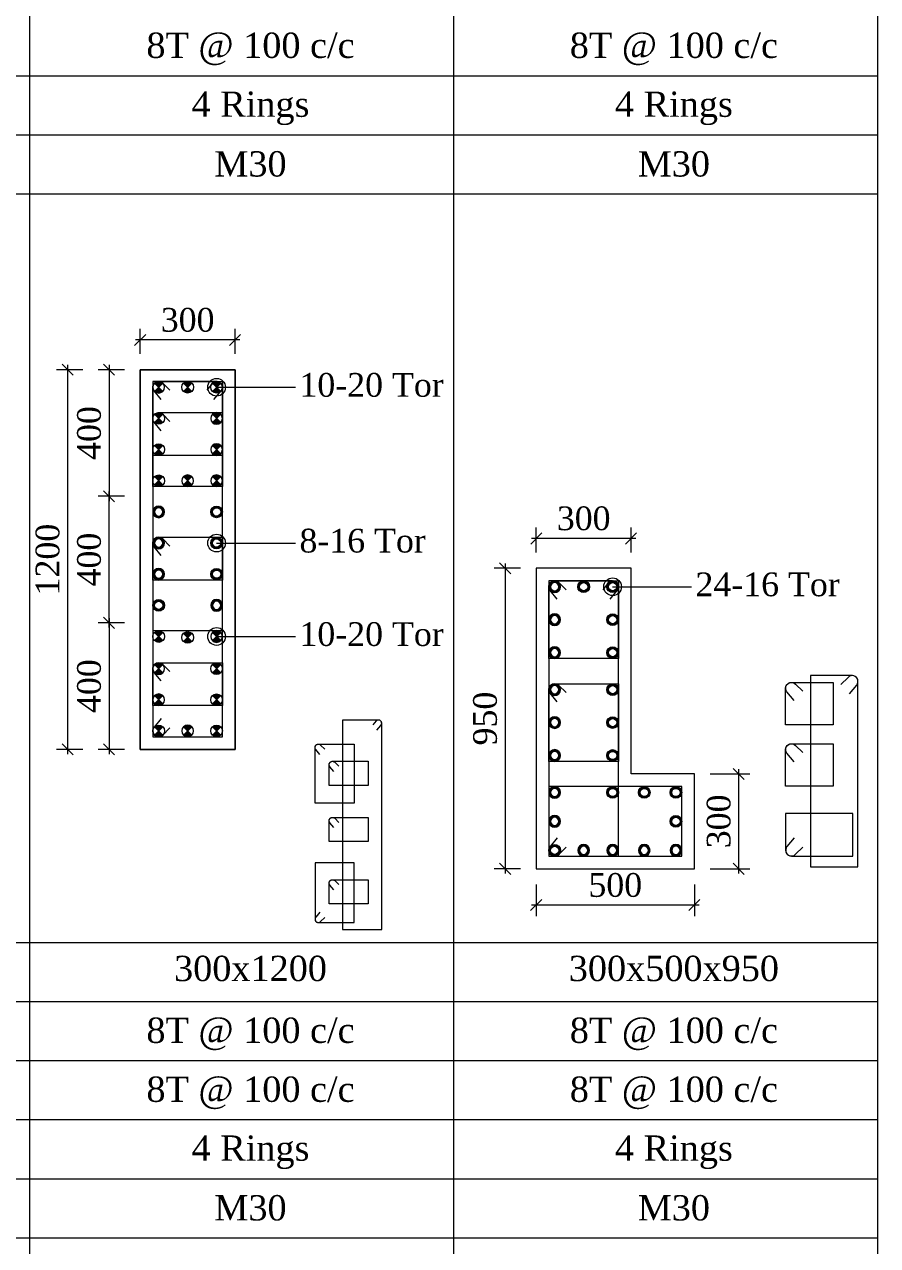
# Model space of a CAD drawing. Header units: metres. Extents: x 95882 to 260884, y 3603 to 81317.
# Drawn here: x 195371 to 198069, y 12683 to 16543 of the extents above; entities that cross this region are included whole.
import ezdxf
from ezdxf.enums import TextEntityAlignment as Align

# ---------------------------------------------------------------- set-up
doc = ezdxf.new("R2010")
doc.units = ezdxf.units.M
doc.header["$LTSCALE"] = 0.05
doc.header["$MEASUREMENT"] = 0
doc.header["$PDMODE"] = 34
doc.header["$PDSIZE"] = -2.5
doc.layers.get('0').update_dxf_attribs({"linetype": 'CONTINUOUS', "lineweight": 0})
doc.layers.get('DEFPOINTS').update_dxf_attribs({"linetype": 'CONTINUOUS'})
for name, color, linetype, lineweight in [('S-DIM-R', 7, 'CONTINUOUS', 9), ('S-SECTION', 5, 'CONTINUOUS', 5), ('S-SECTION MARK', 124, 'CONTINUOUS', 0), ('S-SHEET', 251, 'CONTINUOUS', 0), ('S-STEEL COL_DIA', 1, 'CONTINUOUS', 9), ('S-STEEL RING', 1, 'CONTINUOUS', 9), ('S-TEXT', 7, 'CONTINUOUS', 0), ('S-TEXT COL SIZE', 7, 'CONTINUOUS', 15), ('S-TEXT MIX', 1, 'CONTINUOUS', 15), ('S-TEXT RINGS', 7, 'CONTINUOUS', 15)]:
    doc.layers.add(name, color=color, linetype=linetype, lineweight=lineweight)
doc.styles.add('AAPL-ADRESS tahoma', font='tahoma.ttf')
doc.styles.add('S-ROMANS', font='times.ttf')
doc.styles.get("Standard").update_dxf_attribs({"font": 'times.ttf'})
doc.styles.add('TEXT', font='times.ttf')
doc.dimstyles.new('75mm', dxfattribs={"dimscale": 140, "dimtxt": 1, "dimasz": 0.35, "dimexe": 0.5, "dimexo": 1, "dimgap": 0.01, "dimtad": 0, "dimdec": 0, "dimzin": 12, "dimdsep": 46, "dimtxsty": 'AAPL-ADRESS tahoma', "dimblk": 'OBLIQUE', "dimcen": 0.35, "dimdle": 0.01, "dimse1": 1, "dimse2": 1, "dimclrd": 256, "dimclre": 256, "dimclrt": 256, "dimadec": 0, "dimazin": 3, "dimtfac": 1, "dimtdec": 0, "dimtmove": 1, "dimatfit": 3, "dimldrblk": 'DOTSMALL', "dimfxl": 1, "dimtolj": 1, "dimtzin": 0, "dimarcsym": 1})
doc.dimstyles.new('S_DIM', dxfattribs={"dimtxt": 75, "dimasz": 35, "dimexe": 35, "dimexo": 50, "dimgap": 25, "dimtad": 1, "dimdec": 0, "dimzin": 0, "dimdsep": 46, "dimtxsty": 'Standard', "dimblk": 'OBLIQUE', "dimcen": 0.09, "dimdle": 15, "dimclrd": 256, "dimclre": 256, "dimclrt": 256, "dimadec": 0, "dimazin": 0, "dimtfac": 1, "dimtdec": 0, "dimtofl": 0, "dimtmove": 0, "dimatfit": 3, "dimfxl": 1, "dimtolj": 1, "dimtzin": 0, "dimlwd": -1, "dimlwe": -1, "dimarcsym": 0})

# ---------------------------------------------------------------- blocks, each defined once
blk = doc.blocks.new('_Oblique')
at = {"color": 0, "linetype": 'ByBlock', "lineweight": -2}
blk.add_line((-0.5, -0.5), (0.5, 0.5), dxfattribs=at)
blk = doc.blocks.new('*D402')
at = {"layer": 'DEFPOINTS', "color": 0, "transparency": 16777216}
for p in [(196989.4, 14824.2, -0.1), (196891.1, 13874.2), (196989.4, 13874.2, -0.1)]:
    blk.add_point(p, dxfattribs=at)
at = {"layer": 'S-DIM-R', "transparency": 16777216}
for p, q in [((196939.4, 14824.2), (196856.1, 14824.2)), ((196891.1, 14839.2), (196891.1, 13859.2)), ((196939.4, 13874.2), (196856.1, 13874.2))]:
    blk.add_line(p, q, dxfattribs=at)
at = {"layer": 'S-DIM-R', "transparency": 16777216, "xscale": 35, "yscale": 35, "zscale": 35}
for p, rotation in [((196891.1, 14824.2), 90), ((196891.1, 13874.2), 270)]:
    blk.add_blockref('_Oblique', p, dxfattribs=dict(at, rotation=rotation))
at = {"layer": 'S-DIM-R', "transparency": 16777216, "insert": (196827.9, 14349.2), "char_height": 75, "attachment_point": 5, "rotation": 90}
blk.add_mtext('\\A1;950', dxfattribs=at)
blk = doc.blocks.new('*D403')
at = {"layer": 'DEFPOINTS', "color": 0, "transparency": 16777216}
for p in [(196989.4, 14918.4), (196989.4, 14824.2, 0), (197289.4, 14824.2, 0)]:
    blk.add_point(p, dxfattribs=at)
at = {"layer": 'S-DIM-R', "transparency": 16777216}
for p, q in [((196989.4, 14874.2), (196989.4, 14953.4)), ((197289.4, 14874.2), (197289.4, 14953.4)), ((197304.4, 14918.4), (196974.4, 14918.4))]:
    blk.add_line(p, q, dxfattribs=at)
at = {"layer": 'S-DIM-R', "transparency": 16777216, "xscale": 35, "yscale": 35, "zscale": 35, "rotation": 180}
blk.add_blockref('_Oblique', (196989.4, 14918.4), dxfattribs=at)
at = {"layer": 'S-DIM-R', "transparency": 16777216, "xscale": 35, "yscale": 35, "zscale": 35}
blk.add_blockref('_Oblique', (197289.4, 14918.4), dxfattribs=at)
at = {"layer": 'S-DIM-R', "transparency": 16777216, "insert": (197139.4, 14981.6), "char_height": 75, "attachment_point": 5}
blk.add_mtext('\\A1;300', dxfattribs=at)
blk = doc.blocks.new('*U5')
at = {"layer": 'S-STEEL COL_DIA'}
h = blk.add_hatch(color=256, dxfattribs=at)
h.dxf.hatch_style = 1
h.paths.add_polyline_path([(-18.5, 0, 1), (18.5, 0, 1)])
h.paths.add_polyline_path([(13, 0, -1), (-13, 0, -1)], flags=16)
at = {"layer": 'S-STEEL COL_DIA', "lineweight": 5}
for radius in [18.5, 13]:
    blk.add_circle((0, 0), radius, dxfattribs=at)
blk = doc.blocks.new('*D429')
at = {"layer": 'DEFPOINTS', "color": 0, "transparency": 16777216}
for p in [(195737.4, 14651.7, -0.1), (195639.1, 14251.7), (195737.4, 14251.7, -0.1)]:
    blk.add_point(p, dxfattribs=at)
at = {"layer": 'S-DIM-R', "transparency": 16777216}
for p, q in [((195687.4, 14651.7), (195604.1, 14651.7)), ((195639.1, 14666.7), (195639.1, 14236.7)), ((195687.4, 14251.7), (195604.1, 14251.7))]:
    blk.add_line(p, q, dxfattribs=at)
at = {"layer": 'S-DIM-R', "transparency": 16777216, "xscale": 35, "yscale": 35, "zscale": 35}
for p, rotation in [((195639.1, 14651.7), 90), ((195639.1, 14251.7), 270)]:
    blk.add_blockref('_Oblique', p, dxfattribs=dict(at, rotation=rotation))
at = {"layer": 'S-DIM-R', "transparency": 16777216, "insert": (195576, 14451.7), "char_height": 75, "attachment_point": 5, "rotation": 90}
blk.add_mtext('\\A1;400', dxfattribs=at)
blk = doc.blocks.new('*D430')
at = {"layer": 'DEFPOINTS', "color": 0, "transparency": 16777216}
for p in [(195737.4, 15545.8), (195737.4, 15451.7, 0), (196037.4, 15451.7, 0)]:
    blk.add_point(p, dxfattribs=at)
at = {"layer": 'S-DIM-R', "transparency": 16777216}
for p, q in [((195737.4, 15501.7), (195737.4, 15580.8)), ((196037.4, 15501.7), (196037.4, 15580.8)), ((196052.4, 15545.8), (195722.4, 15545.8))]:
    blk.add_line(p, q, dxfattribs=at)
at = {"layer": 'S-DIM-R', "transparency": 16777216, "xscale": 35, "yscale": 35, "zscale": 35, "rotation": 180}
blk.add_blockref('_Oblique', (195737.4, 15545.8), dxfattribs=at)
at = {"layer": 'S-DIM-R', "transparency": 16777216, "xscale": 35, "yscale": 35, "zscale": 35}
blk.add_blockref('_Oblique', (196037.4, 15545.8), dxfattribs=at)
at = {"layer": 'S-DIM-R', "transparency": 16777216, "insert": (195887.4, 15609), "char_height": 75, "attachment_point": 5}
blk.add_mtext('\\A1;300', dxfattribs=at)
blk = doc.blocks.new('*U4')
at = {"layer": 'S-STEEL COL_DIA'}
h = blk.add_hatch(color=256, dxfattribs=at)
h.dxf.hatch_style = 1
h.paths.add_polyline_path([(0, 0), (0, -18.5, 0.198912), (13, -13)])
h.paths.add_polyline_path([(0, 0), (-13, -13, 0.198912), (0, -18.5)])
h.paths.add_polyline_path([(0, 18.5, 0.198912), (-13, 13), (0, 0)])
h.paths.add_polyline_path([(13, 13, 0.198912), (0, 18.5), (0, 0)])
at = {"layer": 'S-STEEL COL_DIA', "lineweight": 5}
for p, q in [((-13, 13), (13, -13)), ((13, 13), (-13, -13))]:
    blk.add_line(p, q, dxfattribs=at)
blk.add_circle((0, 0), 18.5, dxfattribs=at)
blk = doc.blocks.new('*D431')
at = {"layer": 'DEFPOINTS', "color": 0, "transparency": 16777216}
for p in [(195606.2, 15451.7, -0.1), (195507.9, 14251.7), (195606.2, 14251.7, -0.1)]:
    blk.add_point(p, dxfattribs=at)
at = {"layer": 'S-DIM-R', "transparency": 16777216}
for p, q in [((195556.2, 15451.7), (195472.9, 15451.7)), ((195507.9, 15466.7), (195507.9, 14236.7)), ((195556.2, 14251.7), (195472.9, 14251.7))]:
    blk.add_line(p, q, dxfattribs=at)
at = {"layer": 'S-DIM-R', "transparency": 16777216, "xscale": 35, "yscale": 35, "zscale": 35}
for p, rotation in [((195507.9, 15451.7), 90), ((195507.9, 14251.7), 270)]:
    blk.add_blockref('_Oblique', p, dxfattribs=dict(at, rotation=rotation))
at = {"layer": 'S-DIM-R', "transparency": 16777216, "insert": (195444.8, 14851.7), "char_height": 75, "attachment_point": 5, "rotation": 90}
blk.add_mtext('\\A1;1200', dxfattribs=at)
blk = doc.blocks.new('*D432')
at = {"layer": 'DEFPOINTS', "color": 0, "transparency": 16777216}
for p in [(195639.1, 15051.7), (195737.4, 15051.7, -0.1), (195737.4, 14651.7, -0.1)]:
    blk.add_point(p, dxfattribs=at)
at = {"layer": 'S-DIM-R', "transparency": 16777216}
for p, q in [((195639.1, 14636.7), (195639.1, 15066.7)), ((195687.4, 15051.7), (195604.1, 15051.7)), ((195687.4, 14651.7), (195604.1, 14651.7))]:
    blk.add_line(p, q, dxfattribs=at)
at = {"layer": 'S-DIM-R', "transparency": 16777216, "xscale": 35, "yscale": 35, "zscale": 35}
for p, rotation in [((195639.1, 15051.7), 90), ((195639.1, 14651.7), 270)]:
    blk.add_blockref('_Oblique', p, dxfattribs=dict(at, rotation=rotation))
at = {"layer": 'S-DIM-R', "transparency": 16777216, "insert": (195576, 14851.7), "char_height": 75, "attachment_point": 5, "rotation": 90}
blk.add_mtext('\\A1;400', dxfattribs=at)
blk = doc.blocks.new('*D433')
at = {"layer": 'DEFPOINTS', "color": 0, "transparency": 16777216}
for p in [(195737.4, 15451.7, -0.1), (195639.1, 15051.7), (195737.4, 15051.7, -0.1)]:
    blk.add_point(p, dxfattribs=at)
at = {"layer": 'S-DIM-R', "transparency": 16777216}
for p, q in [((195687.4, 15451.7), (195604.1, 15451.7)), ((195639.1, 15466.7), (195639.1, 15036.7)), ((195687.4, 15051.7), (195604.1, 15051.7))]:
    blk.add_line(p, q, dxfattribs=at)
at = {"layer": 'S-DIM-R', "transparency": 16777216, "xscale": 35, "yscale": 35, "zscale": 35}
for p, rotation in [((195639.1, 15451.7), 90), ((195639.1, 15051.7), 270)]:
    blk.add_blockref('_Oblique', p, dxfattribs=dict(at, rotation=rotation))
at = {"layer": 'S-DIM-R', "transparency": 16777216, "insert": (195576, 15251.7), "char_height": 75, "attachment_point": 5, "rotation": 90}
blk.add_mtext('\\A1;400', dxfattribs=at)
blk = doc.blocks.new('*D434')
at = {"layer": 'DEFPOINTS', "color": 0, "transparency": 16777216}
for p in [(196989.3, 13874.2, 0.1), (197489.3, 13874.2, 0.1), (196989.3, 13759.6)]:
    blk.add_point(p, dxfattribs=at)
at = {"layer": 'S-DIM-R', "transparency": 16777216}
for p, q in [((196989.3, 13824.2), (196989.3, 13724.6)), ((197489.3, 13824.2), (197489.3, 13724.6)), ((197504.3, 13759.6), (196974.3, 13759.6))]:
    blk.add_line(p, q, dxfattribs=at)
at = {"layer": 'S-DIM-R', "transparency": 16777216, "xscale": 35, "yscale": 35, "zscale": 35, "rotation": 180}
blk.add_blockref('_Oblique', (196989.3, 13759.6), dxfattribs=at)
at = {"layer": 'S-DIM-R', "transparency": 16777216, "xscale": 35, "yscale": 35, "zscale": 35}
blk.add_blockref('_Oblique', (197489.3, 13759.6), dxfattribs=at)
at = {"layer": 'S-DIM-R', "transparency": 16777216, "insert": (197239.3, 13822.7), "char_height": 75, "attachment_point": 5}
blk.add_mtext('\\A1;500', dxfattribs=at)
blk = doc.blocks.new('*D396')
at = {"layer": 'DEFPOINTS', "color": 0, "transparency": 16777216}
for p in [(197489.3, 14174.2, 0.1), (197629.7, 14174.2), (197489.3, 13874.2, 0.1)]:
    blk.add_point(p, dxfattribs=at)
at = {"layer": 'S-DIM-R', "transparency": 16777216}
for p, q in [((197539.3, 14174.2), (197664.7, 14174.2)), ((197629.7, 13859.2), (197629.7, 14189.2)), ((197539.3, 13874.2), (197664.7, 13874.2))]:
    blk.add_line(p, q, dxfattribs=at)
at = {"layer": 'S-DIM-R', "transparency": 16777216, "xscale": 35, "yscale": 35, "zscale": 35}
for p, rotation in [((197629.7, 14174.2), 90), ((197629.7, 13874.2), 270)]:
    blk.add_blockref('_Oblique', p, dxfattribs=dict(at, rotation=rotation))
at = {"layer": 'S-DIM-R', "transparency": 16777216, "insert": (197566.5, 14024.2), "char_height": 75, "attachment_point": 5, "rotation": 90}
blk.add_mtext('\\A1;300', dxfattribs=at)

msp = doc.modelspace()

# ---------------------------------------------------------------- linework, layer by layer
at = {"layer": 'S-SECTION'}
for points, elevation in [([(195737.4, 14251.7), (196037.4, 14251.7), (196037.4, 15451.7), (195737.4, 15451.7)], 0.2), ([(196037.4, 14251.7), (195737.4, 14251.7), (195737.4, 15451.7), (196037.4, 15451.7)], 0.2), ([(197289.3, 14824.2), (196989.3, 14824.2), (196989.3, 13874.2), (197489.3, 13874.2), (197489.3, 14174.2), (197289.3, 14174.2)], 0.1)]:
    msp.add_lwpolyline(points, close=True, dxfattribs=dict(at, elevation=elevation))
at = {"layer": 'S-SHEET'}
for p, q in [((195387.3, 49003.5, 0.4), (195387.3, 9408.8, 0.3)), ((195387.3, 49003.5, 0.4), (195387.3, 9408.8, 0.3)), ((195387.3, 49003.5, 0.4), (195387.3, 9408.8, 0.3)), ((195387.3, 49003.5, 0.4), (195387.3, 9408.8, 0.3)), ((195387.3, 49003.5, 0.5), (195387.3, 9408.8, 0.4)), ((195387.3, 49003.5, 0.5), (195387.3, 9408.8, 0.4)), ((195387.3, 49003.5, 0.5), (195387.3, 9408.8, 0.4)), ((195387.3, 49003.5, 0.5), (195387.3, 9408.8, 0.4)), ((195387.3, 49003.5, 0.5), (195387.3, 9408.8, 0.4)), ((195387.3, 49003.5, 0.5), (195387.3, 9408.8, 0.4)), ((195387.3, 49003.5, 0.5), (195387.3, 9408.8, 0.4)), ((195387.3, 49003.5, 0.5), (195387.3, 9408.8, 0.4)), ((195387.3, 49003.5, 0.5), (195387.3, 9408.8, 0.4)), ((195387.3, 49003.5, 0.5), (195387.3, 9408.8, 0.4)), ((195387.3, 49003.5, 0.5), (195387.3, 9408.8, 0.4)), ((196727.9, 49003.5, 0), (196727.9, 8286.5, -0.1)), ((177691.8, 16381.1, 0), (198068.5, 16381.1, 0)), ((177084.5, 16194.5, 0), (198068.5, 16194.5, 0)), ((177084.5, 13641.4, 0), (198068.5, 13641.4, -0.1)), ((177084.5, 13455.3, 0), (198068.5, 13455.3, -0.1)), ((177084.5, 13455.3, 0), (198068.5, 13455.3, -0.1)), ((177084.5, 13268.1, 0), (198068.5, 13268.1, -0.1)), ((177691.8, 13081.5, 0), (198068.5, 13081.5, -0.1)), ((177084.5, 12894.9, 0), (198068.5, 12894.9, -0.1)), ((177084.5, 12708.3, 0), (198068.5, 12708.3, -0.1))]:
    msp.add_line(p, q, dxfattribs=at)
at = {"layer": 'S-SHEET', "color": 0}
for p, q in [((198068.5, 49003.5, 0), (198068.5, 8286.5, -0.1)), ((177084.5, 16007.9, 0), (198068.5, 16007.9, 0))]:
    msp.add_line(p, q, dxfattribs=at)
at = {"layer": 'S-STEEL RING'}
for points, elevation in [([(195970.7, 15357.2), (195993.2, 15384.6, 0.633211), (195978.9, 15414.7), (195777.4, 15414.7), (195777.4, 14291.7), (195997.4, 14291.7), (195997.4, 15396.3, 0.666768), (195965.9, 15409.4), (195948.1, 15386.7)], 0.2), ([(197222.7, 14726.7), (197245.2, 14754.1, 0.633211), (197230.9, 14784.2), (197029.4, 14784.2), (197029.4, 13914.2), (197249.4, 13914.2), (197249.4, 14765.8, 0.666768), (197217.9, 14778.9), (197200.1, 14756.3)], 0.1), ([(197979.9, 14427.4), (198002.4, 14454.7, 0.633211), (197988.1, 14484.9), (197856.6, 14484.9), (197856.6, 13880.2), (198006.6, 13880.2), (198006.6, 14466.4, 0.666768), (197975.1, 14479.5), (197952.3, 14456.9)], 0.2), ([(197979.9, 14427.4), (198002.4, 14454.7, 0.633211), (197988.1, 14484.9), (197856.6, 14484.9), (197856.6, 13880.2), (198006.6, 13880.2), (198006.6, 14466.4, 0.666768), (197975.1, 14479.5), (197952.3, 14456.9)], 0.2), ([(196485.9, 14312.3), (196498.5, 14327.7, 0.633211), (196490.5, 14344.6), (196377.1, 14344.6), (196377.1, 13682.2), (196500.9, 13682.2), (196500.9, 14334.3, 0.666768), (196483.2, 14341.6), (196473.2, 14328.9)], 0.1), ([(196485.9, 14312.3), (196498.5, 14327.7, 0.633211), (196490.5, 14344.6), (196377.1, 14344.6), (196377.1, 13682.2), (196500.9, 13682.2), (196500.9, 14334.3, 0.666768), (196483.2, 14341.6), (196473.2, 14328.9)], 0.1)]:
    msp.add_lwpolyline(points, format="xyb", dxfattribs=dict(at, elevation=elevation))
at = {"layer": 'S-STEEL RING', "color": 4}
for points, elevation in [([(195804, 15357.2), (195781.6, 15384.6, -0.633211), (195795.8, 15414.7), (195997.4, 15414.7), (195997.4, 15082.4), (195777.4, 15082.4), (195777.4, 15396.3, -0.666768), (195808.8, 15409.4), (195831.6, 15386.7)], 0.2), ([(195804, 14349.2), (195781.6, 14321.8, 0.633211), (195795.8, 14291.7), (195997.4, 14291.7), (195997.4, 14627), (195777.4, 14627), (195777.4, 14310.1, 0.666768), (195808.8, 14297), (195831.6, 14319.7)], 0.2), ([(196305.1, 14236), (196292.5, 14251.4, -0.633211), (196300.5, 14268.4), (196413.9, 14268.4), (196413.9, 14081.5), (196290.1, 14081.5), (196290.1, 14258, -0.666768), (196307.8, 14265.4), (196320.7, 14252.6)], 0.1), ([(196305.1, 13736.9), (196292.5, 13721.5, 0.633211), (196300.5, 13704.5), (196413.9, 13704.5), (196413.9, 13893.2), (196290.1, 13893.2), (196290.1, 13714.9, 0.666768), (196307.8, 13707.5), (196320.7, 13720.3)], 0.1)]:
    msp.add_lwpolyline(points, format="xyb", dxfattribs=dict(at, elevation=elevation))
at = {"layer": 'S-STEEL RING', "color": 3}
for points, elevation in [([(195804, 15258.8), (195781.6, 15286.1, -0.633211), (195795.8, 15316.3), (195997.4, 15316.3), (195997.4, 15180.9), (195777.4, 15180.9), (195777.4, 15297.8, -0.666768), (195808.8, 15310.9), (195831.6, 15288.3)], 0.2), ([(195804, 14864.9), (195781.6, 14892.3, -0.633211), (195795.8, 14922.4), (195997.4, 14922.4), (195997.4, 14787.1), (195777.4, 14787.1), (195777.4, 14904, -0.666768), (195808.8, 14917.1), (195831.6, 14894.4)], 0.2), ([(197056, 14726.7), (197033.5, 14754.1, -0.633211), (197047.8, 14784.2), (197249.4, 14784.2), (197249.4, 14538.8), (197029.4, 14538.8), (197029.4, 14765.8, -0.666768), (197060.8, 14778.9), (197083.6, 14756.3)], 0.1), ([(195804, 14468), (195781.6, 14495.3, -0.633211), (195795.8, 14525.5), (195997.4, 14525.5), (195997.4, 14390.1), (195777.4, 14390.1), (195777.4, 14507, -0.666768), (195808.8, 14520.1), (195831.6, 14497.5)], 0.2), ([(197056, 14401.6), (197033.5, 14429, -0.633211), (197047.8, 14459.1), (197249.4, 14459.1), (197249.4, 14213.7), (197029.4, 14213.7), (197029.4, 14440.7, -0.666768), (197060.8, 14453.8), (197083.6, 14431.1)], 0.1), ([(197804.5, 14406), (197782.1, 14433.4, -0.633211), (197796.3, 14463.6), (197927.9, 14463.6), (197927.9, 14329.1), (197777.9, 14329.1), (197777.9, 14445.1, -0.666768), (197809.3, 14458.2), (197832.2, 14435.6)], 0.2), ([(197804.5, 14212.3), (197782.1, 14239.6, -0.633211), (197796.3, 14269.8), (197927.9, 14269.8), (197927.9, 14135.3), (197777.9, 14135.3), (197777.9, 14251.3, -0.666768), (197809.3, 14264.4), (197832.2, 14241.8)], 0.2), ([(196349.7, 14181.7), (196337.1, 14197.1, -0.633211), (196345.1, 14214.1), (196458.5, 14214.1), (196458.5, 14137.9), (196334.7, 14137.9), (196334.7, 14203.7, -0.666768), (196352.4, 14211.1), (196365.3, 14198.3)], 0.1), ([(197056, 13971.8), (197033.5, 13944.4, 0.633211), (197047.8, 13914.2), (197449.3, 13914.2), (197449.3, 14134.2), (197029.4, 14134.2), (197029.4, 13932.7, 0.666768), (197060.8, 13919.6), (197083.6, 13942.2)], 0.1), ([(197804.5, 13972.3), (197782.1, 13944.9, 0.633211), (197796.3, 13914.7), (197989.8, 13914.7), (197989.8, 14049.2), (197777.9, 14049.2), (197777.9, 13933.2, 0.666768), (197809.3, 13920.1), (197832.2, 13942.7)], 0.2), ([(196349.7, 14004.6), (196337.1, 14020, -0.633211), (196345.1, 14037), (196458.5, 14037), (196458.5, 13960.8), (196334.7, 13960.8), (196334.7, 14026.6, -0.666768), (196352.4, 14034), (196365.3, 14021.2)], 0.1), ([(196349.7, 13807.7), (196337.1, 13823, -0.633211), (196345.1, 13840), (196458.5, 13840), (196458.5, 13763.9), (196334.7, 13763.9), (196334.7, 13829.6, -0.666768), (196352.4, 13837), (196365.3, 13824.3)], 0.1)]:
    msp.add_lwpolyline(points, format="xyb", dxfattribs=dict(at, elevation=elevation))

# ---------------------------------------------------------------- block references
at = {"layer": 'S-STEEL COL_DIA', "xscale": -1}
for name, p in [('*U4', (195795.8, 15396.3, 0.2)), ('*U5', (195795.8, 15002.4, 0.2)), ('*U5', (195795.8, 14904, 0.2)), ('*U5', (195795.8, 14805.5, 0.2)), ('*U5', (197047.8, 14765.8, 0.1)), ('*U5', (197047.8, 14661.7, 0.1)), ('*U5', (197047.8, 14557.5, 0.1)), ('*U4', (195795.8, 14507, 0.2)), ('*U5', (197047.8, 14440.7, 0.1)), ('*U4', (195795.8, 14408.6, 0.2)), ('*U5', (197047.8, 14336.5, 0.1)), ('*U5', (197047.8, 14232.4, 0.1)), ('*U5', (197047.8, 14115.6, 0.1)), ('*U5', (197047.8, 14024.2, 0.1))]:
    msp.add_blockref(name, p, dxfattribs=at)
at = {"layer": 'S-STEEL COL_DIA'}
for name, p in [('*U4', (195887.4, 15396.3, 0.2)), ('*U4', (195978.9, 15396.3, 0.2)), ('*U5', (195978.9, 15002.4, 0.2)), ('*U5', (195978.9, 14904, 0.2)), ('*U5', (195978.9, 14805.5, 0.2)), ('*U5', (197139.4, 14765.8, 0.1)), ('*U5', (197230.9, 14765.8, 0.1)), ('*U5', (197230.9, 14661.7, 0.1)), ('*U4', (195887.4, 14605.5, 0.2)), ('*U5', (197230.9, 14557.5, 0.1)), ('*U4', (195978.9, 14507, 0.2)), ('*U5', (197230.9, 14440.7, 0.1)), ('*U4', (195978.9, 14408.6, 0.2)), ('*U4', (195978.9, 14310.1, 0.2)), ('*U5', (197230.9, 14336.5, 0.1)), ('*U5', (197230.9, 14232.4, 0.1)), ('*U5', (197230.9, 14115.6, 0.1)), ('*U5', (197330.9, 14115.6, 0.1)), ('*U5', (197430.9, 14115.6, 0.2)), ('*U5', (197430.9, 14024.2, 0.1))]:
    msp.add_blockref(name, p, dxfattribs=at)
at = {"layer": 'S-STEEL COL_DIA', "rotation": 180}
for name, p in [('*U4', (195795.8, 15297.8, 0.2)), ('*U4', (195795.8, 15199.4, 0.2)), ('*U4', (195795.8, 15100.9, 0.2)), ('*U5', (195795.8, 14707, 0.2)), ('*U4', (195795.8, 14608.6, 0.2)), ('*U4', (195795.8, 14310.1, 0.2)), ('*U5', (197047.8, 13932.7, 0.1))]:
    msp.add_blockref(name, p, dxfattribs=at)
at = {"layer": 'S-STEEL COL_DIA', "xscale": -1, "rotation": 180}
for name, p in [('*U4', (195978.9, 15297.8, 0.2)), ('*U4', (195978.9, 15199.4, 0.2)), ('*U4', (195887.4, 15100.9, 0.2)), ('*U4', (195978.9, 15100.9, 0.2)), ('*U5', (195978.9, 14707, 0.2)), ('*U4', (195978.9, 14608.6, 0.2)), ('*U4', (195887.4, 14310.1, 0.2)), ('*U5', (197139.4, 13932.7, 0.1)), ('*U5', (197230.9, 13932.7, 0.1)), ('*U5', (197330.9, 13932.7, 0.1)), ('*U5', (197430.9, 13932.7, 0.1))]:
    msp.add_blockref(name, p, dxfattribs=at)

# ---------------------------------------------------------------- texts
at = {"layer": 'S-TEXT', "color": 7, "style": 'TEXT'}
for s, p in [('10-20 Tor ', (196240.8, 15366.4, 0.2)), ('8-16 Tor ', (196240.8, 14874, 0.2)), ('24-16 Tor ', (197492.8, 14735.9, 0.1)), ('10-20 Tor ', (196240.8, 14578.7, 0.2))]:
    msp.add_text(s, height=75, dxfattribs=at).set_placement(p)
at = {"layer": 'S-TEXT COL SIZE', "color": 6, "style": 'S-ROMANS'}
msp.add_text('300x1200', height=80, dxfattribs=at).set_placement((196086.1, 13559.5, 0.3), align=Align.MIDDLE_CENTER)
at = {"layer": 'S-TEXT COL SIZE', "color": 2, "style": 'S-ROMANS'}
msp.add_text('300x500x950', height=80, dxfattribs=at).set_placement((197424.6, 13559.5, 0.1), align=Align.MIDDLE_CENTER)
at = {"layer": 'S-TEXT MIX', "style": 'S-ROMANS'}
for p in [(196086.1, 16102.4, 0.4), (197424.6, 16102.4, 0.1), (196086.1, 12802.9, 0.4), (197424.6, 12802.9, 0.1)]:
    msp.add_text('M30', height=80, dxfattribs=at).set_placement(p, align=Align.MIDDLE_CENTER)
at = {"layer": 'S-TEXT RINGS', "style": 'S-ROMANS'}
for s, p in [('8T @ 100 c/c', (196086.1, 16477.2, 0.4)), ('8T @ 100 c/c', (197424.6, 16477.2, 0.1)), ('4 Rings', (196086.1, 16291.1, 0.4)), ('4 Rings', (197424.6, 16291.1, 0.1)), ('8T @ 100 c/c', (196086.1, 13364, 0.4)), ('8T @ 100 c/c', (197424.6, 13364, 0.1)), ('8T @ 100 c/c', (196086.1, 13177.7, 0.4)), ('8T @ 100 c/c', (197424.6, 13177.7, 0.1)), ('4 Rings', (196086.1, 12991.6, 0.3)), ('4 Rings', (197424.6, 12991.6, 0.1))]:
    msp.add_text(s, height=80, dxfattribs=at).set_placement(p, align=Align.MIDDLE_CENTER)

# ---------------------------------------------------------------- dimensions: what is measured, and where the dimension line sits
at = {"layer": 'S-DIM-R'}
for base, p1, p2, picture, middle in [((195737.4, 15545.8, 0.2), (196037.4, 15451.7, 0.2), (195737.4, 15451.7, 0.2), '*D430', (195887.4, 15609, 0.2)), ((196989.4, 14918.4, 0.1), (197289.4, 14824.2, 0.1), (196989.4, 14824.2, 0.1), '*D403', (197139.4, 14981.6, 0.1)), ((196989.3, 13759.6, 0), (197489.3, 13874.2, 0.1), (196989.3, 13874.2, 0.1), '*D434', (197239.3, 13822.7, 0))]:
    dim = msp.add_linear_dim(base=base, p1=p1, p2=p2, dimstyle='S_DIM', dxfattribs=at)
    dim.commit()
    dim.dimension.update_dxf_attribs({"geometry": picture, "text_midpoint": middle})
for base, p1, p2, angle, picture, middle in [((195507.9, 14251.7, 0.3), (195606.2, 15451.7, 0.2), (195606.2, 14251.7, 0.2), 90, '*D431', (195444.8, 14851.7, 0.3)), ((195639.1, 15051.7, 0.3), (195737.4, 15451.7, 0.2), (195737.4, 15051.7, 0.2), 90, '*D433', (195576, 15251.7, 0.3)), ((195639.1, 15051.7, 0.3), (195737.4, 14651.7, 0.2), (195737.4, 15051.7, 0.2), 270, '*D432', (195576, 14851.7, 0.3)), ((196891.1, 13874.2, 0.2), (196989.4, 14824.2, 0.1), (196989.4, 13874.2, 0.1), 90, '*D402', (196827.9, 14349.2, 0.2)), ((195639.1, 14251.7, 0.3), (195737.4, 14651.7, 0.2), (195737.4, 14251.7, 0.2), 90, '*D429', (195576, 14451.7, 0.3)), ((197629.7, 14174.2, 0), (197489.3, 13874.2, 0.1), (197489.3, 14174.2, 0.1), 90, '*D396', (197566.5, 14024.2, 0))]:
    dim = msp.add_linear_dim(base=base, p1=p1, p2=p2, angle=angle, dimstyle='S_DIM', dxfattribs=at)
    dim.commit()
    dim.dimension.update_dxf_attribs({"geometry": picture, "text_midpoint": middle})

# ---------------------------------------------------------------- leaders
at = {"layer": 'S-SECTION MARK', "linetype": 'ByBlock'}
for points in [[(195978.9, 15396.3, 0.2), (196228.6, 15396.3, 0.2)], [(195978.9, 14904, 0.2), (196228.6, 14904, 0.2)], [(197230.9, 14765.8, 0.1), (197480.6, 14765.8, 0.1)], [(195978.9, 14608.6, 0.2), (196228.6, 14608.6, 0.2)]]:
    msp.add_leader(points, dimstyle='75mm', override={"dimasz": 0.4, "dimldrblk": 'Origin', "dimfxlon": 1, "dimlwd": 0}, dxfattribs=at)

doc.saveas('drawing.dxf')
